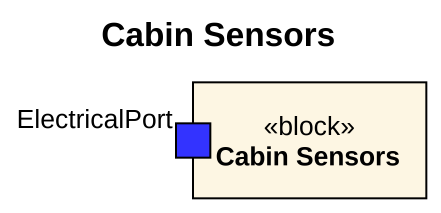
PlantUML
@startuml
title Cabin Sensors
rectangle "Cabin Sensors" as Cabin_Sensors <<block>> {
  port ElectricalPort #3333FF
}
@enduml
